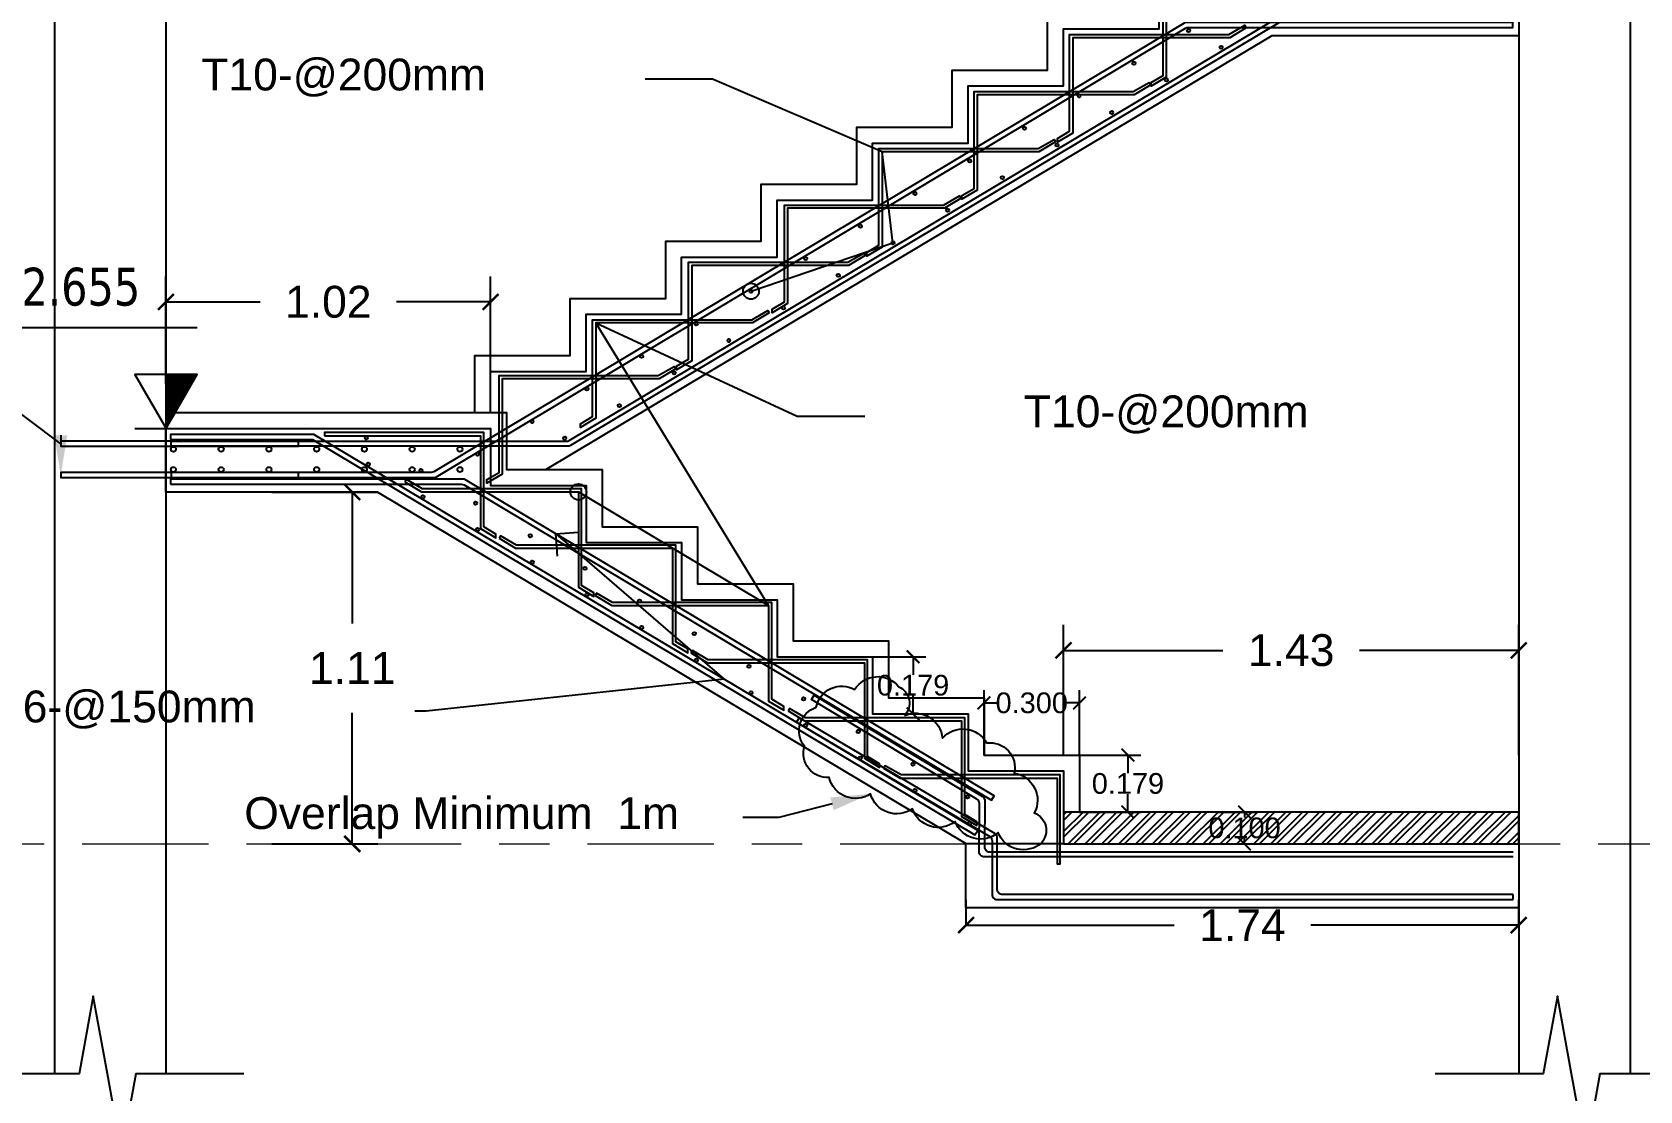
# Model space of a CAD drawing. Header units: millimetres. Extents: x 1997 to 2098, y 1351 to 1367.
# Drawn here: x 2055.12 to 2063.78, y 1354.02 to 1359.72 of the extents above; entities that cross this region are included whole.
import ezdxf
from ezdxf import colors
from ezdxf.entities.mleader import LeaderData, LeaderLine
from ezdxf.enums import TextEntityAlignment as Align
from ezdxf.math import Vec2, Vec3

# ---------------------------------------------------------------- set-up
doc = ezdxf.new("R2010")
doc.units = ezdxf.units.MM
doc.linetypes.add('Centre', pattern=[0.03175, 0.00635, -0.004763, 0.015875, -0.004763])
doc.layers.get('Defpoints').update_dxf_attribs({"lineweight": 5})
doc.layers.add('A-FLOR-LEVL', color=150, linetype='Continuous', lineweight=9)
for name, color, linetype in [('CDEC-DIM-SCALE', 7, 'Continuous'), ('CDEC-SYMBOL', 8, 'Continuous'), ('CDEC-TEXT-25-SCALE', 154, 'Continuous')]:
    doc.layers.add(name, color=color, linetype=linetype)
doc.styles.add('CDEC-22-100', font='verdana.ttf', dxfattribs={"width": 0.8, "height": 0.22})
doc.styles.get("Standard").update_dxf_attribs({"font": 'arial.ttf'})
doc.dimstyles.get("Standard").update_dxf_attribs({"dimtxt": 0.18, "dimasz": 0.18, "dimexe": 0.18, "dimexo": 0.0625, "dimgap": 0.09, "dimtad": 0, "dimtih": 1, "dimtoh": 1, "dimdec": 4, "dimzin": 0, "dimdsep": 46, "dimtxsty": 'Standard', "dimcen": 0.09, "dimadec": 0, "dimazin": 0, "dimtfac": 1, "dimtdec": 4, "dimtofl": 0, "dimtmove": 0, "dimatfit": 3, "dimfxl": 1, "dimtolj": 1, "dimtzin": 0, "dimarcsym": 0})
pattern_1 = [(0, (0, 0), (0, 6.985), [5.08, -1.905]), (90, (0, 0), (-6.985, 4e-16), [5.08, -1.905])]
pattern_2 = [(0, (-2057.8195, -1356.6106), (0, 6.985), [5.08, -1.905]), (90, (-2057.8195, -1356.6106), (-6.985, 4e-16), [5.08, -1.905])]

# ---------------------------------------------------------------- blocks, each defined once
blk = doc.blocks.new('_ArchTick')
at = {"color": 0, "linetype": 'ByBlock', "const_width": 0.15}
blk.add_lwpolyline([(-0.5, -0.5), (0.5, 0.5)], dxfattribs=at)
blk = doc.blocks.new('*D62')
at = {"color": 0, "lineweight": -2, "transparency": 16777216}
for p, q in [((2060.6661, 1355.7141), (2060.8583, 1355.7141)), ((2060.8183, 1355.7141), (2060.8183, 1355.6576)), ((2060.8183, 1355.5348), (2060.8183, 1355.5912)), ((2060.6661, 1355.5348), (2060.8583, 1355.5348))]:
    blk.add_line(p, q, dxfattribs=at)
at = {"layer": 'Defpoints', "color": 0, "transparency": 16777216}
for p in [(2060.6661, 1355.7141), (2060.6661, 1355.5348), (2060.8183, 1355.5348)]:
    blk.add_point(p, dxfattribs=at)
at = {"color": 0, "lineweight": -2, "transparency": 16777216, "xscale": 0.04, "yscale": 0.04, "zscale": 0.04}
for p, rotation in [((2060.8183, 1355.7141), 90), ((2060.8183, 1355.5348), 270)]:
    blk.add_blockref('_ArchTick', p, dxfattribs=dict(at, rotation=rotation))
at = {"color": 0, "transparency": 16777216, "insert": (2060.8183, 1355.6244), "char_height": 0.065, "attachment_point": 5}
blk.add_mtext('\\A1;0.179', dxfattribs=at)
blk = doc.blocks.new('*D63')
at = {"color": 0, "lineweight": -2, "transparency": 16777216}
for p, q in [((2060.3661, 1355.7141), (2060.3661, 1355.9176)), ((2060.3661, 1355.8776), (2060.4066, 1355.8776)), ((2060.6661, 1355.8776), (2060.6257, 1355.8776)), ((2060.6661, 1355.7141), (2060.6661, 1355.9176))]:
    blk.add_line(p, q, dxfattribs=at)
at = {"layer": 'Defpoints', "color": 0, "transparency": 16777216}
for p in [(2060.6661, 1355.8776), (2060.3661, 1355.7141), (2060.6661, 1355.7141)]:
    blk.add_point(p, dxfattribs=at)
at = {"color": 0, "lineweight": -2, "transparency": 16777216, "xscale": 0.04, "yscale": 0.04, "zscale": 0.04, "rotation": 180}
blk.add_blockref('_ArchTick', (2060.3661, 1355.8776), dxfattribs=at)
at = {"color": 0, "lineweight": -2, "transparency": 16777216, "xscale": 0.04, "yscale": 0.04, "zscale": 0.04}
blk.add_blockref('_ArchTick', (2060.6661, 1355.8776), dxfattribs=at)
at = {"color": 0, "transparency": 16777216, "insert": (2060.5161, 1355.8776), "char_height": 0.065, "attachment_point": 5}
blk.add_mtext('\\A1;0.300', dxfattribs=at)
blk = doc.blocks.new('*D64')
at = {"color": 0, "lineweight": -2, "transparency": 16777216}
for p, q in [((2060.0161, 1356.0227), (2060.1833, 1356.0227)), ((2060.1433, 1356.0227), (2060.1433, 1355.9662)), ((2060.1433, 1355.8434), (2060.1433, 1355.8998)), ((2060.0161, 1355.8434), (2060.1833, 1355.8434))]:
    blk.add_line(p, q, dxfattribs=at)
at = {"layer": 'Defpoints', "color": 0, "transparency": 16777216}
for p in [(2060.0161, 1356.0227), (2060.0161, 1355.8434), (2060.1433, 1355.8434)]:
    blk.add_point(p, dxfattribs=at)
at = {"color": 0, "lineweight": -2, "transparency": 16777216, "xscale": 0.04, "yscale": 0.04, "zscale": 0.04}
for p, rotation in [((2060.1433, 1356.0227), 90), ((2060.1433, 1355.8434), 270)]:
    blk.add_blockref('_ArchTick', p, dxfattribs=dict(at, rotation=rotation))
at = {"color": 0, "transparency": 16777216, "insert": (2060.1433, 1355.933), "char_height": 0.065, "attachment_point": 5}
blk.add_mtext('\\A1;0.179', dxfattribs=at)
blk = doc.blocks.new('*D65')
at = {"color": 0, "lineweight": -2, "transparency": 16777216}
for p, q in [((2058.1285, 1356.5399), (2058.4613, 1356.5399)), ((2058.3813, 1356.5399), (2058.3813, 1356.1275)), ((2058.3813, 1355.4348), (2058.3813, 1355.8471)), ((2058.1285, 1355.4348), (2058.4613, 1355.4348))]:
    blk.add_line(p, q, dxfattribs=at)
at = {"layer": 'Defpoints', "color": 0, "transparency": 16777216}
for p in [(2058.1285, 1356.5399), (2058.1285, 1355.4348), (2058.3813, 1355.4348)]:
    blk.add_point(p, dxfattribs=at)
at = {"color": 0, "lineweight": -2, "transparency": 16777216, "xscale": 0.05, "yscale": 0.05, "zscale": 0.05}
for p, rotation in [((2058.3813, 1356.5399), 90), ((2058.3813, 1355.4348), 270)]:
    blk.add_blockref('_ArchTick', p, dxfattribs=dict(at, rotation=rotation))
at = {"color": 0, "transparency": 16777216, "insert": (2058.3813, 1355.9873), "char_height": 0.1, "attachment_point": 5}
blk.add_mtext('\\A1;1.11', dxfattribs=at)
blk = doc.blocks.new('*D66')
at = {"color": 0, "lineweight": -2, "transparency": 16777216}
for p, q in [((2057.7961, 1356.8795), (2057.7961, 1357.2172)), ((2058.8161, 1356.8795), (2058.8161, 1357.2172)), ((2057.7961, 1357.1372), (2058.0915, 1357.1372)), ((2058.8161, 1357.1372), (2058.5208, 1357.1372))]:
    blk.add_line(p, q, dxfattribs=at)
at = {"layer": 'Defpoints', "color": 0, "transparency": 16777216}
for p in [(2057.7961, 1357.1372), (2057.7961, 1356.8795), (2058.8161, 1356.8795)]:
    blk.add_point(p, dxfattribs=at)
at = {"color": 0, "lineweight": -2, "transparency": 16777216, "xscale": 0.05, "yscale": 0.05, "zscale": 0.05, "rotation": 180}
blk.add_blockref('_ArchTick', (2057.7961, 1357.1372), dxfattribs=at)
at = {"color": 0, "lineweight": -2, "transparency": 16777216, "xscale": 0.05, "yscale": 0.05, "zscale": 0.05}
blk.add_blockref('_ArchTick', (2058.8161, 1357.1372), dxfattribs=at)
at = {"color": 0, "transparency": 16777216, "insert": (2058.3061, 1357.1372), "char_height": 0.1, "attachment_point": 5}
blk.add_mtext('\\A1;1.02', dxfattribs=at)
blk = doc.blocks.new('*D569')
at = {"color": 0, "lineweight": -2, "transparency": 16777216}
for p, q in [((2060.6161, 1355.7141), (2060.6161, 1356.1229)), ((2062.0461, 1355.7141), (2062.0461, 1356.1229)), ((2060.6161, 1356.0429), (2061.116, 1356.0429)), ((2062.0461, 1356.0429), (2061.5463, 1356.0429))]:
    blk.add_line(p, q, dxfattribs=at)
at = {"layer": 'Defpoints', "color": 0, "transparency": 16777216}
for p in [(2062.0461, 1356.0429), (2060.6161, 1355.7141), (2062.0461, 1355.7141)]:
    blk.add_point(p, dxfattribs=at)
at = {"color": 0, "lineweight": -2, "transparency": 16777216, "xscale": 0.05, "yscale": 0.05, "zscale": 0.05, "rotation": 180}
blk.add_blockref('_ArchTick', (2060.6161, 1356.0429), dxfattribs=at)
at = {"color": 0, "lineweight": -2, "transparency": 16777216, "xscale": 0.05, "yscale": 0.05, "zscale": 0.05}
blk.add_blockref('_ArchTick', (2062.0461, 1356.0429), dxfattribs=at)
at = {"color": 0, "transparency": 16777216, "insert": (2061.3311, 1356.0429), "char_height": 0.1, "attachment_point": 5}
blk.add_mtext('\\A1;1.43', dxfattribs=at)
blk = doc.blocks.new('LEVEL-SEC')
at = {"layer": 'CDEC-SYMBOL'}
h = blk.add_hatch(dxfattribs=at)
h.set_pattern_fill('ANSI31', color=256, style=0)
h.set_pattern_definition([(45, (57239.64801, 18052.07835), (-0.088388348, 0.088388348), [])])
h.paths.add_polyline_path([(55981.3, 19410.3), (55981.3, 19488.8), (55935.9, 19488.8)])
for p, q in [((55981.3, 19410.3), (55981.3, 19594.1)), ((55935.9, 19556.8), (56284.3, 19556.8)), ((56026.7, 19410.3), (55935.9, 19410.3))]:
    blk.add_line(p, q, dxfattribs=at)
blk.add_lwpolyline([(55981.3, 19410.3), (55981.3, 19410.3), (55935.9, 19488.8), (56026.7, 19488.8)], close=True, dxfattribs=at)
at = {"layer": 'CDEC-TEXT-25-SCALE', "style": 'CDEC-22-100', "width": 0.8}
for p in [(56173.7, 19622.4), (56173.7, 19498.4)]:
    blk.add_attdef('LEVEL', text='', height=55, dxfattribs=at).set_placement(p, align=Align.MIDDLE_CENTER)
blk = doc.blocks.new('*D570')
at = {"color": 0, "lineweight": -2, "transparency": 16777216}
for p, q in [((2060.3099, 1355.1796), (2060.3099, 1355.2596)), ((2062.0461, 1355.1796), (2062.0461, 1355.2596)), ((2060.3099, 1355.1796), (2060.9631, 1355.1796)), ((2062.0461, 1355.1796), (2061.393, 1355.1796))]:
    blk.add_line(p, q, dxfattribs=at)
at = {"layer": 'Defpoints', "color": 0, "transparency": 16777216}
for p in [(2060.3099, 1355.1796), (2062.0461, 1355.1796), (2062.0461, 1355.1796)]:
    blk.add_point(p, dxfattribs=at)
at = {"color": 0, "lineweight": -2, "transparency": 16777216, "xscale": 0.05, "yscale": 0.05, "zscale": 0.05, "rotation": 180}
blk.add_blockref('_ArchTick', (2060.3099, 1355.1796), dxfattribs=at)
at = {"color": 0, "lineweight": -2, "transparency": 16777216, "xscale": 0.05, "yscale": 0.05, "zscale": 0.05}
blk.add_blockref('_ArchTick', (2062.0461, 1355.1796), dxfattribs=at)
at = {"color": 0, "transparency": 16777216, "insert": (2061.178, 1355.1796), "char_height": 0.1, "attachment_point": 5}
blk.add_mtext('\\A1;1.74', dxfattribs=at)
blk = doc.blocks.new('*D72')
at = {"color": 0, "lineweight": -2, "transparency": 16777216}
for p, q in [((2061.0959, 1355.5348), (2061.2246, 1355.5348)), ((2061.1846, 1355.5348), (2061.1846, 1355.5179)), ((2061.0959, 1355.4348), (2061.2246, 1355.4348)), ((2061.1846, 1355.4348), (2061.1846, 1355.4516))]:
    blk.add_line(p, q, dxfattribs=at)
at = {"layer": 'Defpoints', "color": 0, "transparency": 16777216}
for p in [(2061.0959, 1355.5348), (2061.0959, 1355.4348), (2061.1846, 1355.4348)]:
    blk.add_point(p, dxfattribs=at)
at = {"color": 0, "lineweight": -2, "transparency": 16777216, "xscale": 0.04, "yscale": 0.04, "zscale": 0.04}
for p, rotation in [((2061.1846, 1355.5348), 90), ((2061.1846, 1355.4348), 270)]:
    blk.add_blockref('_ArchTick', p, dxfattribs=dict(at, rotation=rotation))
at = {"color": 0, "transparency": 16777216, "insert": (2061.1846, 1355.4848), "char_height": 0.065, "attachment_point": 5}
blk.add_mtext('\\A1;0.100', dxfattribs=at)
blk = doc.blocks.new('*U564')
at = {"color": 18, "true_color": 0x000000}
blk.add_circle((0, 0), 0.005, dxfattribs=at)
blk = doc.blocks.new('*U548')
at = {"color": 0, "linetype": 'ByBlock', "lineweight": -2, "transparency": 16777216}
for p in [(0, 0), (0.2, 0), (0.4, 0), (0.6, 0), (0.8, 0), (1, 0), (1.2, 0), (1.4, 0), (1.6, 0), (1.8, 0), (2, 0), (2.2, 0)]:
    blk.add_blockref('*U564', p, dxfattribs=at)
blk = doc.blocks.new('*U549')
at = {"color": 18, "true_color": 0x000000}
blk.add_circle((0, 0), 0.005, dxfattribs=at)
blk = doc.blocks.new('*U550')
at = {"color": 0, "linetype": 'ByBlock', "lineweight": -2, "transparency": 16777216}
for p in [(0, 0), (0.2, 0), (0.4, 0), (0.6, 0), (0.8, 0), (1, 0), (1.2, 0), (1.4, 0), (1.6, 0), (1.8, 0), (2, 0), (2.2, 0)]:
    blk.add_blockref('*U549', p, dxfattribs=at)
blk = doc.blocks.new('*U539')
at = {"color": 18, "true_color": 0x000000}
blk.add_circle((0, 0), 0.005, dxfattribs=at)
blk = doc.blocks.new('*U540')
at = {"color": 0, "linetype": 'ByBlock', "lineweight": -2, "transparency": 16777216}
for p in [(0, 0), (0.2, 0), (0.4, 0), (0.6, 0), (0.8, 0), (1, 0), (1.2, 0), (1.4, 0), (1.6, 0), (1.8, 0), (2, 0), (2.2, 0), (2.4, 0), (2.6, 0), (2.8, 0)]:
    blk.add_blockref('*U539', p, dxfattribs=at)
blk = doc.blocks.new('*U543')
at = {"color": 18, "true_color": 0x000000}
blk.add_circle((0, 0), 0.005, dxfattribs=at)
blk = doc.blocks.new('*U544')
at = {"color": 0, "linetype": 'ByBlock', "lineweight": -2, "transparency": 16777216}
for p in [(0, 0), (0.2, 0), (0.4, 0), (0.6, 0), (0.8, 0), (1, 0), (1.2, 0), (1.4, 0), (1.6, 0), (1.8, 0), (2, 0), (2.2, 0), (2.4, 0), (2.6, 0), (2.8, 0)]:
    blk.add_blockref('*U543', p, dxfattribs=at)
blk = doc.blocks.new('*U537')
at = {"transparency": 33554687}
h = blk.add_hatch(dxfattribs=at)
h.set_pattern_fill('ANGLE', color=5)
h.set_pattern_definition(pattern_2)
edge = h.paths.add_edge_path()
edge.add_arc((0, 0), 0.008, 0, 360)
at = {"color": 5}
blk.add_circle((0, 0), 0.008, dxfattribs=at)
blk = doc.blocks.new('*U538')
at = {"color": 0, "linetype": 'ByBlock', "lineweight": -2, "transparency": 16777216}
for p in [(0, 0), (0.15, 0), (0.3, 0), (0.45, 0), (0.6, 0), (0.75, 0), (0.9, 0)]:
    blk.add_blockref('*U537', p, dxfattribs=at)
blk = doc.blocks.new('*U562')
at = {"transparency": 33554687}
h = blk.add_hatch(dxfattribs=at)
h.set_pattern_fill('ANGLE', color=5)
h.set_pattern_definition(pattern_2)
edge = h.paths.add_edge_path()
edge.add_arc((0, 0), 0.008, 0, 360)
at = {"color": 5}
blk.add_circle((0, 0), 0.008, dxfattribs=at)
blk = doc.blocks.new('*U563')
at = {"color": 0, "linetype": 'ByBlock', "lineweight": -2, "transparency": 16777216}
for p in [(0, 0), (0.15, 0), (0.3, 0), (0.45, 0), (0.6, 0), (0.75, 0), (0.9, 0)]:
    blk.add_blockref('*U562', p, dxfattribs=at)
blk = doc.blocks.new('_Open90')
at = {"color": 0, "linetype": 'ByBlock', "lineweight": -2}
for p, q in [((0, 0), (-1, 0)), ((-0.5, 0.5), (0, 0)), ((0, 0), (-0.5, -0.5))]:
    blk.add_line(p, q, dxfattribs=at)
blk = doc.blocks.new('_Small')
at = {"color": 0, "linetype": 'ByBlock', "lineweight": -2}
blk.add_circle((0, 0), 0.25, dxfattribs=at)
blk = doc.blocks.new('949779')
at = {"transparency": 33554687}
h = blk.add_hatch(dxfattribs=at)
h.set_pattern_fill('ANGLE', color=5)
h.set_pattern_definition(pattern_1)
edge = h.paths.add_edge_path()
edge.add_arc((2057.8195, 1356.6746), 0.008, 0, 360)
edge = h.paths.add_edge_path()
edge.add_arc((2057.9695, 1356.6746), 0.008, 0, 360)
edge = h.paths.add_edge_path()
edge.add_arc((2058.1195, 1356.6746), 0.008, 0, 360)
edge = h.paths.add_edge_path()
edge.add_arc((2058.2695, 1356.6746), 0.008, 0, 360)
edge = h.paths.add_edge_path()
edge.add_arc((2058.4195, 1356.6746), 0.008, 0, 360)
edge = h.paths.add_edge_path()
edge.add_arc((2058.5695, 1356.6746), 0.008, 0, 360)
edge = h.paths.add_edge_path()
edge.add_arc((2058.7195, 1356.6746), 0.008, 0, 360)
edge = h.paths.add_edge_path()
edge.add_arc((2057.8195, 1356.6106), 0.008, 0, 360)
edge = h.paths.add_edge_path()
edge.add_arc((2057.9695, 1356.6106), 0.008, 0, 360)
edge = h.paths.add_edge_path()
edge.add_arc((2058.1195, 1356.6106), 0.008, 0, 360)
edge = h.paths.add_edge_path()
edge.add_arc((2058.2695, 1356.6106), 0.008, 0, 360)
edge = h.paths.add_edge_path()
edge.add_arc((2058.4195, 1356.6106), 0.008, 0, 360)
edge = h.paths.add_edge_path()
edge.add_arc((2058.5695, 1356.6106), 0.008, 0, 360)
edge = h.paths.add_edge_path()
edge.add_arc((2058.7195, 1356.6106), 0.008, 0, 360)
edge = h.paths.add_edge_path()
edge.add_arc((2060.9791, 1358.0469), 0.008, 0, 360)
edge = h.paths.add_edge_path()
edge.add_arc((2061.1291, 1358.0469), 0.008, 0, 360)
edge = h.paths.add_edge_path()
edge.add_arc((2061.2791, 1358.0469), 0.008, 0, 360)
edge = h.paths.add_edge_path()
edge.add_arc((2061.4291, 1358.0469), 0.008, 0, 360)
edge = h.paths.add_edge_path()
edge.add_arc((2061.5791, 1358.0469), 0.008, 0, 360)
edge = h.paths.add_edge_path()
edge.add_arc((2061.7291, 1358.0469), 0.008, 0, 360)
edge = h.paths.add_edge_path()
edge.add_arc((2061.8791, 1358.0469), 0.008, 0, 360)
edge = h.paths.add_edge_path()
edge.add_arc((2062.0291, 1358.0469), 0.008, 0, 360)
edge = h.paths.add_edge_path()
edge.add_arc((2060.9791, 1358.1108), 0.008, 0, 360)
edge = h.paths.add_edge_path()
edge.add_arc((2061.1291, 1358.1108), 0.008, 0, 360)
edge = h.paths.add_edge_path()
edge.add_arc((2061.2791, 1358.1108), 0.008, 0, 360)
edge = h.paths.add_edge_path()
edge.add_arc((2061.4291, 1358.1108), 0.008, 0, 360)
edge = h.paths.add_edge_path()
edge.add_arc((2061.5791, 1358.1108), 0.008, 0, 360)
edge = h.paths.add_edge_path()
edge.add_arc((2061.7291, 1358.1108), 0.008, 0, 360)
edge = h.paths.add_edge_path()
edge.add_arc((2061.8791, 1358.1108), 0.008, 0, 360)
edge = h.paths.add_edge_path()
edge.add_arc((2062.0291, 1358.1108), 0.008, 0, 360)
edge = h.paths.add_edge_path()
edge.add_arc((2057.8278, 1359.4772), 0.008, 0, 360)
edge = h.paths.add_edge_path()
edge.add_arc((2057.9778, 1359.4772), 0.008, 0, 360)
edge = h.paths.add_edge_path()
edge.add_arc((2058.1278, 1359.4772), 0.008, 0, 360)
edge = h.paths.add_edge_path()
edge.add_arc((2058.2778, 1359.4772), 0.008, 0, 360)
edge = h.paths.add_edge_path()
edge.add_arc((2058.4278, 1359.4772), 0.008, 0, 360)
edge = h.paths.add_edge_path()
edge.add_arc((2058.5778, 1359.4772), 0.008, 0, 360)
edge = h.paths.add_edge_path()
edge.add_arc((2058.7278, 1359.4772), 0.008, 0, 360)
edge = h.paths.add_edge_path()
edge.add_arc((2057.8278, 1359.5411), 0.008, 0, 360)
edge = h.paths.add_edge_path()
edge.add_arc((2057.9778, 1359.5411), 0.008, 0, 360)
edge = h.paths.add_edge_path()
edge.add_arc((2058.1278, 1359.5411), 0.008, 0, 360)
edge = h.paths.add_edge_path()
edge.add_arc((2058.2778, 1359.5411), 0.008, 0, 360)
edge = h.paths.add_edge_path()
edge.add_arc((2058.4278, 1359.5411), 0.008, 0, 360)
edge = h.paths.add_edge_path()
edge.add_arc((2058.5778, 1359.5411), 0.008, 0, 360)
edge = h.paths.add_edge_path()
edge.add_arc((2058.7278, 1359.5411), 0.008, 0, 360)
edge = h.paths.add_edge_path()
edge.add_arc((2060.4731, 1360.4159), 0.008, 0, 360)
edge = h.paths.add_edge_path()
edge.add_arc((2060.6231, 1360.4159), 0.008, 0, 360)
edge = h.paths.add_edge_path()
edge.add_arc((2060.7731, 1360.4159), 0.008, 0, 360)
edge = h.paths.add_edge_path()
edge.add_arc((2060.9231, 1360.4159), 0.008, 0, 360)
edge = h.paths.add_edge_path()
edge.add_arc((2061.0731, 1360.4159), 0.008, 0, 360)
edge = h.paths.add_edge_path()
edge.add_arc((2061.2231, 1360.4159), 0.008, 0, 360)
edge = h.paths.add_edge_path()
edge.add_arc((2061.3731, 1360.4159), 0.008, 0, 360)
edge = h.paths.add_edge_path()
edge.add_arc((2061.5231, 1360.4159), 0.008, 0, 360)
edge = h.paths.add_edge_path()
edge.add_arc((2061.6731, 1360.4159), 0.008, 0, 360)
edge = h.paths.add_edge_path()
edge.add_arc((2061.8231, 1360.4159), 0.008, 0, 360)
edge = h.paths.add_edge_path()
edge.add_arc((2061.9731, 1360.4159), 0.008, 0, 360)
edge = h.paths.add_edge_path()
edge.add_arc((2060.8226, 1360.581), 0.008, 0, 360)
edge = h.paths.add_edge_path()
edge.add_arc((2060.9726, 1360.581), 0.008, 0, 360)
edge = h.paths.add_edge_path()
edge.add_arc((2061.1226, 1360.581), 0.008, 0, 360)
edge = h.paths.add_edge_path()
edge.add_arc((2061.2726, 1360.581), 0.008, 0, 360)
edge = h.paths.add_edge_path()
edge.add_arc((2061.4226, 1360.581), 0.008, 0, 360)
edge = h.paths.add_edge_path()
edge.add_arc((2061.5726, 1360.581), 0.008, 0, 360)
edge = h.paths.add_edge_path()
edge.add_arc((2061.7226, 1360.581), 0.008, 0, 360)
edge = h.paths.add_edge_path()
edge.add_arc((2061.8726, 1360.581), 0.008, 0, 360)
edge = h.paths.add_edge_path()
edge.add_arc((2062.0226, 1360.581), 0.008, 0, 360)
at = {"true_color": 0xed1f24, "transparency": 33554687}
h = blk.add_hatch(color=240, dxfattribs=at)
h.dxf.hatch_style = 1
edge = h.paths.add_edge_path()
edge.add_arc((2061.4548, 1358.1415), 0.005, 0, 360)
edge = h.paths.add_edge_path()
edge.add_arc((2061.2829, 1358.0392), 0.005, 0, 360)
edge = h.paths.add_edge_path()
edge.add_arc((2061.1111, 1357.9369), 0.005, 0, 360)
edge = h.paths.add_edge_path()
edge.add_arc((2060.9392, 1357.8346), 0.005, 0, 360)
edge = h.paths.add_edge_path()
edge.add_arc((2060.7674, 1357.7322), 0.005, 0, 360)
edge = h.paths.add_edge_path()
edge.add_arc((2060.5955, 1357.6299), 0.005, 0, 360)
edge = h.paths.add_edge_path()
edge.add_arc((2060.4237, 1357.5276), 0.005, 0, 360)
edge = h.paths.add_edge_path()
edge.add_arc((2060.2518, 1357.4253), 0.005, 0, 360)
edge = h.paths.add_edge_path()
edge.add_arc((2060.08, 1357.323), 0.005, 0, 360)
edge = h.paths.add_edge_path()
edge.add_arc((2059.9081, 1357.2207), 0.005, 0, 360)
edge = h.paths.add_edge_path()
edge.add_arc((2059.7363, 1357.1184), 0.005, 0, 360)
edge = h.paths.add_edge_path()
edge.add_arc((2059.5644, 1357.0161), 0.005, 0, 360)
edge = h.paths.add_edge_path()
edge.add_arc((2059.3925, 1356.9138), 0.005, 0, 360)
edge = h.paths.add_edge_path()
edge.add_arc((2059.2207, 1356.8115), 0.005, 0, 360)
edge = h.paths.add_edge_path()
edge.add_arc((2059.0488, 1356.7092), 0.005, 0, 360)
h = blk.add_hatch(color=240, dxfattribs=at)
h.dxf.hatch_style = 1
edge = h.paths.add_edge_path()
edge.add_arc((2061.1807, 1358.0916), 0.005, 0, 360)
edge = h.paths.add_edge_path()
edge.add_arc((2061.0089, 1357.9893), 0.005, 0, 360)
edge = h.paths.add_edge_path()
edge.add_arc((2060.837, 1357.887), 0.005, 0, 360)
edge = h.paths.add_edge_path()
edge.add_arc((2060.6652, 1357.7847), 0.005, 0, 360)
edge = h.paths.add_edge_path()
edge.add_arc((2060.4933, 1357.6824), 0.005, 0, 360)
edge = h.paths.add_edge_path()
edge.add_arc((2060.3215, 1357.5801), 0.005, 0, 360)
edge = h.paths.add_edge_path()
edge.add_arc((2060.1496, 1357.4778), 0.005, 0, 360)
edge = h.paths.add_edge_path()
edge.add_arc((2059.9778, 1357.3754), 0.005, 0, 360)
edge = h.paths.add_edge_path()
edge.add_arc((2059.8059, 1357.2731), 0.005, 0, 360)
edge = h.paths.add_edge_path()
edge.add_arc((2059.6341, 1357.1708), 0.005, 0, 360)
edge = h.paths.add_edge_path()
edge.add_arc((2059.4622, 1357.0685), 0.005, 0, 360)
edge = h.paths.add_edge_path()
edge.add_arc((2059.2904, 1356.9662), 0.005, 0, 360)
edge = h.paths.add_edge_path()
edge.add_arc((2059.1185, 1356.8639), 0.005, 0, 360)
edge = h.paths.add_edge_path()
edge.add_arc((2058.9467, 1356.7616), 0.005, 0, 360)
edge = h.paths.add_edge_path()
edge.add_arc((2058.7748, 1356.6593), 0.005, 0, 360)
at = {"transparency": 33554687}
h = blk.add_hatch(dxfattribs=at)
h.set_pattern_fill('ANGLE', color=5)
h.set_pattern_definition([(0, (0, 0.064), (0, 6.985), [5.08, -1.905]), (90, (0, 0.064), (-6.985, 4e-16), [5.08, -1.905])])
edge = h.paths.add_edge_path()
edge.add_arc((2057.8195, 1356.6746), 0.008, 0, 360)
edge = h.paths.add_edge_path()
edge.add_arc((2057.9695, 1356.6746), 0.008, 0, 360)
edge = h.paths.add_edge_path()
edge.add_arc((2058.1195, 1356.6746), 0.008, 0, 360)
edge = h.paths.add_edge_path()
edge.add_arc((2058.2695, 1356.6746), 0.008, 0, 360)
edge = h.paths.add_edge_path()
edge.add_arc((2058.4195, 1356.6746), 0.008, 0, 360)
edge = h.paths.add_edge_path()
edge.add_arc((2058.5695, 1356.6746), 0.008, 0, 360)
edge = h.paths.add_edge_path()
edge.add_arc((2058.7195, 1356.6746), 0.008, 0, 360)
h = blk.add_hatch(dxfattribs=at)
h.set_pattern_fill('ANGLE', color=5)
h.set_pattern_definition(pattern_1)
edge = h.paths.add_edge_path()
edge.add_arc((2057.8195, 1356.6746), 0.008, 0, 360)
edge = h.paths.add_edge_path()
edge.add_arc((2057.9695, 1356.6746), 0.008, 0, 360)
edge = h.paths.add_edge_path()
edge.add_arc((2058.1195, 1356.6746), 0.008, 0, 360)
edge = h.paths.add_edge_path()
edge.add_arc((2058.2695, 1356.6746), 0.008, 0, 360)
edge = h.paths.add_edge_path()
edge.add_arc((2058.4195, 1356.6746), 0.008, 0, 360)
edge = h.paths.add_edge_path()
edge.add_arc((2058.5695, 1356.6746), 0.008, 0, 360)
edge = h.paths.add_edge_path()
edge.add_arc((2058.7195, 1356.6746), 0.008, 0, 360)
at = {"true_color": 0xed1f24, "transparency": 33554687}
h = blk.add_hatch(color=240, dxfattribs=at)
h.dxf.hatch_style = 1
edge = h.paths.add_edge_path()
edge.add_arc((2060.3144, 1355.5828), 0.005, 0, 360)
edge = h.paths.add_edge_path()
edge.add_arc((2060.1427, 1355.6853), 0.005, 0, 360)
edge = h.paths.add_edge_path()
edge.add_arc((2059.9709, 1355.7878), 0.005, 0, 360)
edge = h.paths.add_edge_path()
edge.add_arc((2059.7992, 1355.8903), 0.005, 0, 360)
edge = h.paths.add_edge_path()
edge.add_arc((2059.6274, 1355.9928), 0.005, 0, 360)
edge = h.paths.add_edge_path()
edge.add_arc((2059.4557, 1356.0952), 0.005, 0, 360)
edge = h.paths.add_edge_path()
edge.add_arc((2059.284, 1356.1977), 0.005, 0, 360)
edge = h.paths.add_edge_path()
edge.add_arc((2059.1122, 1356.3002), 0.005, 0, 360)
edge = h.paths.add_edge_path()
edge.add_arc((2058.9405, 1356.4027), 0.005, 0, 360)
edge = h.paths.add_edge_path()
edge.add_arc((2058.7687, 1356.5052), 0.005, 0, 360)
edge = h.paths.add_edge_path()
edge.add_arc((2058.597, 1356.6077), 0.005, 0, 360)
edge = h.paths.add_edge_path()
edge.add_arc((2058.4253, 1356.7102), 0.005, 0, 360)
h = blk.add_hatch(color=240, dxfattribs=at)
h.dxf.hatch_style = 1
edge = h.paths.add_edge_path()
edge.add_arc((2060.3208, 1355.4999), 0.005, 0, 360)
edge = h.paths.add_edge_path()
edge.add_arc((2060.149, 1355.6024), 0.005, 0, 360)
edge = h.paths.add_edge_path()
edge.add_arc((2059.9773, 1355.7049), 0.005, 0, 360)
edge = h.paths.add_edge_path()
edge.add_arc((2059.8055, 1355.8074), 0.005, 0, 360)
edge = h.paths.add_edge_path()
edge.add_arc((2059.6338, 1355.9099), 0.005, 0, 360)
edge = h.paths.add_edge_path()
edge.add_arc((2059.4621, 1356.0124), 0.005, 0, 360)
edge = h.paths.add_edge_path()
edge.add_arc((2059.2903, 1356.1149), 0.005, 0, 360)
edge = h.paths.add_edge_path()
edge.add_arc((2059.1186, 1356.2174), 0.005, 0, 360)
edge = h.paths.add_edge_path()
edge.add_arc((2058.9469, 1356.3199), 0.005, 0, 360)
edge = h.paths.add_edge_path()
edge.add_arc((2058.7751, 1356.4223), 0.005, 0, 360)
edge = h.paths.add_edge_path()
edge.add_arc((2058.6034, 1356.5248), 0.005, 0, 360)
edge = h.paths.add_edge_path()
edge.add_arc((2058.4316, 1356.6273), 0.005, 0, 360)
at = {"transparency": 33554687}
h = blk.add_hatch(dxfattribs=at)
h.set_pattern_fill('ANGLE', color=5)
h.set_pattern_definition(pattern_1)
edge = h.paths.add_edge_path()
edge.add_arc((2057.8195, 1356.6106), 0.008, 0, 360)
edge = h.paths.add_edge_path()
edge.add_arc((2057.9695, 1356.6106), 0.008, 0, 360)
edge = h.paths.add_edge_path()
edge.add_arc((2058.1195, 1356.6106), 0.008, 0, 360)
edge = h.paths.add_edge_path()
edge.add_arc((2058.2695, 1356.6106), 0.008, 0, 360)
edge = h.paths.add_edge_path()
edge.add_arc((2058.4195, 1356.6106), 0.008, 0, 360)
edge = h.paths.add_edge_path()
edge.add_arc((2058.5695, 1356.6106), 0.008, 0, 360)
edge = h.paths.add_edge_path()
edge.add_arc((2058.7195, 1356.6106), 0.008, 0, 360)
at = {"true_color": 0xc7c8ca}
h = blk.add_hatch(dxfattribs=at)
h.set_pattern_fill('ANSI32', color=9, scale=0.1)
h.set_pattern_definition([(45, (1399.99692, 1122.13567), (-0.0265165043, 0.0265165043), []), (45, (1400.014597, 1122.13567), (-0.0265165043, 0.0265165043), [])])
h.paths.add_polyline_path([(2062.0461, 1355.5348), (2060.6161, 1355.5348), (2060.6161, 1355.4348), (2062.0461, 1355.4348)])
at = {"color": 18, "true_color": 0x000000}
for p, q in [((2057.4461, 1361.8099), (2057.4461, 1354.7124)), ((2057.7961, 1361.8099), (2057.7961, 1354.7124)), ((2062.0461, 1361.8099), (2062.0461, 1354.7124)), ((2062.3961, 1361.8099), (2062.3961, 1354.7124)), ((2062.0285, 1355.2598), (2062.0285, 1355.2758))]:
    blk.add_line(p, q, dxfattribs=at)
at = {"color": 240, "true_color": 0xed1f24}
blk.add_line((2061.2019, 1357.9606), (2061.2016, 1357.9609), dxfattribs=at)
for p, q in [((2060.3079, 1355.4348), (2060.3079, 1355.2348)), ((2060.3079, 1355.2348), (2062.0461, 1355.2348))]:
    blk.add_line(p, q)
at = {"color": 18, "true_color": 0x000000}
for points in [[(2058.7661, 1356.7899), (2058.7661, 1356.9692), (2059.0661, 1356.9692), (2059.0661, 1357.1485), (2059.3661, 1357.1485), (2059.3661, 1357.3278), (2059.6661, 1357.3278), (2059.6661, 1357.5071), (2059.9661, 1357.5071), (2059.9661, 1357.6864), (2060.2661, 1357.6864), (2060.2661, 1357.8657), (2060.5661, 1357.8657), (2060.5661, 1358.045), (2060.8661, 1358.045), (2060.8661, 1358.2243), (2062.0461, 1358.2243)], [(2058.8161, 1356.7899), (2058.8161, 1356.9192), (2059.1161, 1356.9192), (2059.1161, 1357.0985), (2059.4161, 1357.0985), (2059.4161, 1357.2778), (2059.7161, 1357.2778), (2059.7161, 1357.4571), (2060.0161, 1357.4571), (2060.0161, 1357.6364), (2060.3161, 1357.6364), (2060.3161, 1357.8157), (2060.6161, 1357.8157), (2060.6161, 1357.995), (2060.9161, 1357.995), (2060.9161, 1358.1743), (2062.0461, 1358.1743)], [(2061.4291, 1358.1428), (2060.9389, 1358.1428), (2060.9389, 1357.8628), (2060.9389, 1357.8432), (2060.8909, 1357.8146), (2060.8909, 1357.8262), (2060.9289, 1357.8489), (2060.9289, 1358.1528), (2061.4291, 1358.1528)], [(2061.1901, 1357.9986), (2061.138, 1357.9672), (2060.6452, 1357.9672), (2060.6452, 1357.6872), (2060.6452, 1357.6676), (2060.5971, 1357.639), (2060.5971, 1357.6506), (2060.6352, 1357.6733), (2060.6352, 1357.9772), (2061.1354, 1357.9772), (2061.1856, 1358.0061), (2061.1901, 1357.9986)], [(2058.9896, 1356.6106), (2061.2713, 1357.9743), (2062.0461, 1357.9743)], [(2060.8899, 1357.8192), (2060.8378, 1357.7878), (2060.345, 1357.7878), (2060.345, 1357.5078), (2060.345, 1357.4882), (2060.2969, 1357.4595), (2060.2969, 1357.4712), (2060.335, 1357.4939), (2060.335, 1357.7978), (2060.8352, 1357.7978), (2060.8854, 1357.8267), (2060.8899, 1357.8192)], [(2060.5907, 1357.6404), (2060.5386, 1357.609), (2060.0458, 1357.609), (2060.0458, 1357.329), (2060.0458, 1357.3094), (2059.9977, 1357.2807), (2059.9977, 1357.2924), (2060.0358, 1357.3151), (2060.0358, 1357.619), (2060.536, 1357.619), (2060.5862, 1357.6479), (2060.5907, 1357.6403)], [(2060.2939, 1357.4629), (2060.2418, 1357.4315), (2059.7489, 1357.4315), (2059.7489, 1357.1515), (2059.7489, 1357.132), (2059.7009, 1357.1033), (2059.7009, 1357.1149), (2059.7389, 1357.1377), (2059.7389, 1357.4415), (2060.2391, 1357.4415), (2060.2893, 1357.4704), (2060.2938, 1357.4629)], [(2059.9929, 1357.2831), (2059.9408, 1357.2517), (2059.448, 1357.2517), (2059.448, 1356.9717), (2059.448, 1356.9521), (2059.3999, 1356.9235), (2059.3999, 1356.9351), (2059.438, 1356.9578), (2059.438, 1357.2617), (2059.9382, 1357.2617), (2059.9884, 1357.2906), (2059.9929, 1357.2831)], [(2059.6911, 1357.1027), (2059.639, 1357.0713), (2059.1462, 1357.0713), (2059.1462, 1356.7913), (2059.1462, 1356.7717), (2059.0981, 1356.7431), (2059.0981, 1356.7547), (2059.1362, 1356.7774), (2059.1362, 1357.0813), (2059.6364, 1357.0813), (2059.6866, 1357.1102), (2059.6911, 1357.1027)], [(2059.3976, 1356.9273), (2059.3455, 1356.8959), (2058.8527, 1356.8959), (2058.8527, 1356.6159), (2058.8527, 1356.5963), (2058.8046, 1356.5676), (2058.8046, 1356.5793), (2058.8427, 1356.602), (2058.8427, 1356.9059), (2059.3428, 1356.9059), (2059.3931, 1356.9348), (2059.3976, 1356.9273)], [(2057.7961, 1356.7899), (2058.8661, 1356.7899), (2058.8661, 1356.6106), (2059.1661, 1356.6106), (2059.1661, 1356.4313), (2059.4661, 1356.4313), (2059.4661, 1356.252), (2059.7661, 1356.252), (2059.7661, 1356.0727), (2060.0661, 1356.0727), (2060.0661, 1355.8934), (2060.3661, 1355.8934), (2060.3661, 1355.7141), (2060.6661, 1355.7141), (2060.6661, 1355.5348)], [(2058.2339, 1356.7529), (2058.2339, 1356.7529)], [(2058.5469, 1356.5718), (2058.5989, 1356.5404), (2059.0918, 1356.5404), (2059.0918, 1356.2604), (2059.0918, 1356.2409), (2059.1399, 1356.2122), (2059.1399, 1356.2238), (2059.1018, 1356.2466), (2059.1018, 1356.5504), (2058.6016, 1356.5504), (2058.5514, 1356.5793), (2058.5469, 1356.5718)], [(2058.8426, 1356.395), (2058.8947, 1356.3637), (2059.3876, 1356.3637), (2059.3876, 1356.0836), (2059.3876, 1356.0641), (2059.4356, 1356.0354), (2059.4356, 1356.0471), (2059.3976, 1356.0698), (2059.3976, 1356.3737), (2058.8974, 1356.3737), (2058.8472, 1356.4026), (2058.8426, 1356.395)], [(2059.1444, 1356.2147), (2059.1965, 1356.1833), (2059.6894, 1356.1833), (2059.6894, 1355.9033), (2059.6894, 1355.8837), (2059.7374, 1355.8551), (2059.7374, 1355.8667), (2059.6994, 1355.8894), (2059.6994, 1356.1933), (2059.1992, 1356.1933), (2059.149, 1356.2222), (2059.1444, 1356.2147)], [(2059.4452, 1356.0349), (2059.4973, 1356.0035), (2059.9902, 1356.0035), (2059.9902, 1355.7235), (2059.9902, 1355.7039), (2060.0382, 1355.6753), (2060.0382, 1355.6869), (2060.0002, 1355.7096), (2060.0002, 1356.0135), (2059.5, 1356.0135), (2059.4498, 1356.0424), (2059.4453, 1356.0349)], [(2059.7505, 1355.8524), (2059.8026, 1355.821), (2060.2955, 1355.821), (2060.2955, 1355.541), (2060.2955, 1355.5215), (2060.3435, 1355.4928), (2060.3435, 1355.5045), (2060.3055, 1355.5272), (2060.3055, 1355.831), (2059.8053, 1355.831), (2059.7551, 1355.8599), (2059.7505, 1355.8524)], [(2060.0507, 1355.673), (2060.1028, 1355.6416), (2060.5957, 1355.6416), (2060.5957, 1355.3722), (2060.6057, 1355.3722), (2060.6057, 1355.6516), (2060.1055, 1355.6516), (2060.0553, 1355.6805), (2060.0507, 1355.673)], [(2058.0409, 1354.7124), (2057.7009, 1354.7124), (2057.6564, 1354.4679), (2057.612, 1354.7124), (2057.5675, 1354.957), (2057.5231, 1354.7124), (2057.1831, 1354.7124)], [(2062.6409, 1354.7124), (2062.3009, 1354.7124), (2062.2564, 1354.4679), (2062.212, 1354.7124), (2062.1675, 1354.957), (2062.1231, 1354.7124), (2061.7831, 1354.7124)]]:
    blk.add_lwpolyline(points, dxfattribs=at)
at = {"color": 240, "true_color": 0xed1f24}
for points in [[(2062.0286, 1358.1333), (2061.4954, 1358.1333, 0.135387), (2061.4872, 1358.131), (2059.0672, 1356.686, -0.135387), (2059.059, 1356.6838), (2057.8123, 1356.6838), (2057.8123, 1356.6998), (2059.0542, 1356.6998, 0.135368), (2059.0624, 1356.702), (2061.4828, 1358.147, -0.135368), (2061.491, 1358.1493), (2062.0286, 1358.1493)], [(2057.8123, 1356.5855), (2058.6374, 1356.5855, 0.135687), (2058.6456, 1356.5878), (2060.9994, 1357.997, -0.135687), (2061.0077, 1357.9993), (2062.0277, 1357.9993), (2062.0277, 1358.0153), (2061.0032, 1358.0153, 0.135496), (2060.995, 1358.013), (2058.6372, 1356.6038, -0.135496), (2058.629, 1356.6015), (2057.8123, 1356.6015)]]:
    blk.add_lwpolyline(points, format="xyb", close=True, dxfattribs=at)
at = {"color": 18, "true_color": 0x000000}
for points in [[(2060.3099, 1355.4348), (2058.4609, 1356.5399), (2057.7961, 1356.5399), (2057.7961, 1356.7399), (2058.8161, 1356.7399), (2058.8161, 1356.5606), (2059.1161, 1356.5606), (2059.1161, 1356.3813), (2059.4161, 1356.3813), (2059.4161, 1356.202), (2059.7161, 1356.202), (2059.7161, 1356.0227), (2060.0161, 1356.0227), (2060.0161, 1355.8434), (2060.3161, 1355.8434), (2060.3161, 1355.6641), (2060.6161, 1355.6641), (2060.6161, 1355.4348)], [(2058.2943, 1356.7171), (2058.7845, 1356.7171), (2058.7845, 1356.4371), (2058.7845, 1356.4253), (2058.8325, 1356.3966), (2058.8325, 1356.4078), (2058.7945, 1356.4305), (2058.7945, 1356.7271), (2058.2943, 1356.7271)], [(2062.0461, 1355.5348), (2060.6161, 1355.5348), (2060.6161, 1355.4348), (2062.0461, 1355.4348)]]:
    blk.add_lwpolyline(points, close=True, dxfattribs=at)
at = {"color": 30, "true_color": 0xf8991e}
for points in [[(2058.2121, 1356.6998), (2057.4655, 1356.6998), (2057.4655, 1356.6838), (2058.2121, 1356.6838)], [(2058.2121, 1356.6015), (2057.4655, 1356.6015), (2057.4655, 1356.5855), (2058.2121, 1356.5855)]]:
    blk.add_lwpolyline(points, close=True, dxfattribs=at)
at = {"color": 5}
blk.add_lwpolyline([(2057.8102, 1356.7052), (2058.2564, 1356.7052), (2060.3376, 1355.4632), (2060.3463, 1355.4766), (2058.2609, 1356.7212), (2057.8102, 1356.7212)], close=True, dxfattribs=at)
for points in [[(2057.8102, 1356.5649), (2058.7246, 1356.5649, -0.135496), (2058.7328, 1356.5626), (2060.3892, 1355.572), (2060.3984, 1355.5861), (2058.7372, 1356.5786, 0.135496), (2058.729, 1356.5809), (2057.8102, 1356.5809)], [(2060.116, 1355.8378, -0.520567), (2060.2354, 1355.7667, -0.520567), (2060.3744, 1355.7522, -0.520567), (2060.4612, 1355.6569, -0.520567), (2060.5241, 1355.5322, -0.520567), (2060.5464, 1355.4377, -0.520567), (2060.4106, 1355.4707, -0.520567), (2060.2751, 1355.5051, -0.520567), (2060.1414, 1355.5451, -0.520567), (2060.0097, 1355.5919, -0.520567), (2059.8798, 1355.643, -0.520567), (2059.8017, 1355.7423, -0.520567), (2059.8391, 1355.8639, -0.520567), (2059.9597, 1355.9194, -0.520567), (2060.0986, 1355.9286, -0.520567)]]:
    blk.add_lwpolyline(points, format="xyb", close=True, dxfattribs=at)
at = {"color": 30, "true_color": 0xf8991e}
for points in [[(2062.0285, 1355.3938), (2060.3671, 1355.3938, -0.415311), (2060.3511, 1355.4098), (2060.3516, 1355.5617, 0.265171), (2060.3438, 1355.5755), (2059.8245, 1355.8881), (2059.8326, 1355.902), (2060.3609, 1355.5839, -0.265996), (2060.3687, 1355.57), (2060.3677, 1355.4259, 0.416165), (2060.3837, 1355.4098), (2062.0285, 1355.4098)], [(2062.0285, 1355.2758), (2060.4237, 1355.2758, -0.414214), (2060.4077, 1355.2918), (2060.4077, 1355.4536, 0.264074), (2060.3999, 1355.4673), (2059.7849, 1355.8309), (2059.7767, 1355.8172), (2060.3839, 1355.4582, -0.264074), (2060.3917, 1355.4445), (2060.3917, 1355.2758, 0.414214), (2060.4077, 1355.2598), (2062.0285, 1355.2598)]]:
    blk.add_lwpolyline(points, format="xyb", dxfattribs=at)
at = {"layer": 'A-FLOR-LEVL', "linetype": 'Centre', "ltscale": 25}
blk.add_line((2054.8737, 1355.4348), (2066.6444, 1355.4348), dxfattribs=at)
at = {"color": 18, "true_color": 0x000000}
for name, p, rotation in [('*U540', (2061.4548, 1358.1415), 210.766512306121), ('*U544', (2061.1807, 1358.0916), 210.766512306121), ('*U550', (2060.3144, 1355.5828), 149.1705128111535), ('*U548', (2060.3208, 1355.4999), 149.1705128111535)]:
    blk.add_blockref(name, p, dxfattribs=dict(at, rotation=rotation))
at = {"color": 240, "true_color": 0xed1f24}
for name, p in [('*U563', (2057.8195, 1356.6746)), ('*U538', (2057.8195, 1356.6106))]:
    blk.add_blockref(name, p, dxfattribs=at)
at = {"layer": 'CDEC-DIM-SCALE'}
ref = blk.add_blockref('LEVEL-SEC', (2178.7158, 1314.8136), dxfattribs=dict(at, xscale=-0.00216, yscale=0.00216, zscale=0.00216))
ref.add_attrib('LEVEL', 'SSL. +2.655', dxfattribs={"layer": 'CDEC-TEXT-25-SCALE', "height": 0.1188, "style": 'CDEC-22-100', "width": 0.8}).set_placement((2057.3137, 1357.1853), align=Align.MIDDLE_CENTER)
at = {"color": 1}
for base, p1, p2, angle, picture, middle, dimtype in [((2057.7961, 1357.1372), (2058.8161, 1356.8795), (2057.7961, 1356.8795), 180, '*D66', (2058.3061, 1357.1372), 129), ((2062.0461, 1356.0429), (2060.6161, 1355.7141), (2062.0461, 1355.7141), 0, '*D569', (2061.3311, 1356.0429), 161)]:
    dim = blk.add_linear_dim(base=base, p1=p1, p2=p2, angle=angle, dimstyle='Standard', override={"dimtxt": 0.1, "dimasz": 0.05, "dimexe": 0.08, "dimexo": 0, "dimdec": 2, "dimblk1": 'ArchTick', "dimblk2": 'ArchTick', "dimsah": 1}, dxfattribs=at)
    dim.commit()
    dim.dimension.update_dxf_attribs({"geometry": picture, "text_midpoint": middle, "dimtype": dimtype})
for p1, p2, distance, picture, middle in [((2058.1285, 1356.5399), (2058.1285, 1355.4348), 0.2528, '*D65', (2058.3813, 1355.9873)), ((2060.3099, 1355.1796), (2062.0461, 1355.1796), 0, '*D570', (2061.178, 1355.1796))]:
    dim = blk.add_aligned_dim(p1=p1, p2=p2, distance=distance, dimstyle='Standard', override={"dimtxt": 0.1, "dimasz": 0.05, "dimexe": 0.08, "dimexo": 0, "dimdec": 2, "dimblk1": 'ArchTick', "dimblk2": 'ArchTick', "dimsah": 1}, dxfattribs=at)
    dim.commit()
    dim.dimension.update_dxf_attribs({"geometry": picture, "text_midpoint": middle})
at = {"color": 30, "true_color": 0xf8991e}
for base, p1, p2, picture, middle in [((2060.1433, 1355.8434), (2060.0161, 1356.0227), (2060.0161, 1355.8434), '*D64', (2060.1433, 1355.933)), ((2060.8183, 1355.5348), (2060.6661, 1355.7141), (2060.6661, 1355.5348), '*D62', (2060.8183, 1355.6244))]:
    dim = blk.add_linear_dim(base=base, p1=p1, p2=p2, angle=270, dimstyle='Standard', override={"dimtxt": 0.065, "dimasz": 0.04, "dimexe": 0.04, "dimexo": 0, "dimgap": 0, "dimdec": 3, "dimblk1": 'ArchTick', "dimblk2": 'ArchTick', "dimsah": 1}, dxfattribs=at)
    dim.commit()
    dim.dimension.update_dxf_attribs({"geometry": picture, "text_midpoint": middle, "dimtype": 129})
for p1, p2, distance, picture, middle in [((2060.3661, 1355.7141), (2060.6661, 1355.7141), 0.1636, '*D63', (2060.5161, 1355.8776)), ((2061.0959, 1355.5348), (2061.0959, 1355.4348), 0.0888, '*D72', (2061.1846, 1355.4848))]:
    dim = blk.add_aligned_dim(p1=p1, p2=p2, distance=distance, dimstyle='Standard', override={"dimtxt": 0.065, "dimasz": 0.04, "dimexe": 0.04, "dimexo": 0, "dimgap": 0, "dimdec": 3, "dimblk1": 'ArchTick', "dimblk2": 'ArchTick', "dimsah": 1}, dxfattribs=at)
    dim.commit()
    dim.dimension.update_dxf_attribs({"geometry": picture, "text_midpoint": middle})
at = {"color": 7}
ml = blk.add_multileader_mtext('Standard', dxfattribs=at)
ml.set_content('T10-@200mm', color=7)
ml.set_leader_properties()
ml.set_arrow_properties(name='SMALL')
ml.build(insert=Vec2(0, 0))
ml.multileader.update_dxf_attribs({"arrow_head_size": 0.1})
ctx = ml.context
ctx.base_point, ctx.char_height, ctx.arrow_head_size, ctx.landing_gap_size, ctx.plane_origin = Vec3(2057.4191, 1357.8368), 0.1, 0.1, 0.5, Vec3(2056.566, 1357.1658)
ctx.text_align_type = 2
notes = []
notes.append((ctx, [(0, (1, 1, 0), (2059.5134, 1357.8368), (-1, 0), 0.2117, [(2, [(2059.6341, 1357.1708), (2060.08, 1357.323), (2060.0458, 1357.609)], 0, [])])]))
ctx.mtext.insert, ctx.mtext.alignment, ctx.mtext.flow_direction = Vec3(2058.8017, 1357.9015), 3, 5
ml = blk.add_multileader_mtext('Standard', dxfattribs=at)
ml.set_content('T10-@200mm', color=7)
ml.set_leader_properties()
ml.set_arrow_properties(name='SMALL')
ml.build(insert=Vec2(0, 0))
ml.multileader.update_dxf_attribs({"arrow_head_size": 0.1})
ctx = ml.context
ctx.base_point, ctx.char_height, ctx.arrow_head_size, ctx.landing_gap_size, ctx.plane_origin = Vec3(2059.9912, 1356.7788), 0.1, 0.1, 0.5, Vec3(2059.1382, 1356.1078)
notes.append((ctx, [(1, (1, 1, 0), (2059.7795, 1356.7788), (1, 0), 0.2117, [(0, [(2059.0918, 1356.5404), (2059.6894, 1356.1833), (2059.1462, 1357.0713)], 0, [])])]))
ctx.mtext.insert, ctx.mtext.flow_direction = Vec3(2060.4912, 1356.8435), 5
at = {"color": 30, "true_color": 0xf8991e}
ml = blk.add_multileader_mtext('Standard', dxfattribs=at)
ml.set_content('{\\C30;\\c2254834;T16@150mm Top&Bottom Anchored\\P length as per chimical material data sheet  }', color=5)
ml.set_leader_properties()
ml.build(insert=Vec2(0, 0))
ml.multileader.update_dxf_attribs({"dogleg_length": 0.5, "arrow_head_size": 0.125})
ctx = ml.context
ctx.base_point, ctx.char_height, ctx.arrow_head_size, ctx.landing_gap_size, ctx.plane_origin = Vec3(2053.6042, 1356.951), 0.1, 0.125, 0.2, Vec3(2057.1753, 1355.6804)
ctx.text_align_type = 2
notes.append((ctx, [(1, (1, 1, 0), (2057.12, 1356.951), (-1, 0), 0.5, [(3, [(2057.4655, 1356.5935), (2057.4655, 1356.6918), (2057.4655, 1356.6918)], 0, [])])]))
ctx.mtext.insert, ctx.mtext.alignment, ctx.mtext.line_spacing_factor, ctx.mtext.flow_direction = Vec3(2056.42, 1357.0157), 3, 0.96, 5
at = {"color": 7}
ml = blk.add_multileader_mtext('Standard', dxfattribs=at)
ml.set_content('T16-@150mm', color=7)
ml.set_leader_properties()
ml.set_arrow_properties(name='OPEN90')
ml.build(insert=Vec2(0, 0))
ml.multileader.update_dxf_attribs({"arrow_head_size": 0.1})
ctx = ml.context
ctx.base_point, ctx.char_height, ctx.arrow_head_size, ctx.landing_gap_size, ctx.plane_origin = Vec3(2056.6952, 1355.8518), 0.1, 0.1, 0.5, Vec3(2066.8709, 1355.9177)
ctx.text_align_type = 2
notes.append((ctx, [(0, (1, 1, 0), (2058.6132, 1355.8518), (-1, 0), 0.0354, [(1, [(2059.0205, 1356.4093), (2059.5497, 1355.9521)], 0, [])])]))
ctx.mtext.insert, ctx.mtext.alignment, ctx.mtext.flow_direction = Vec3(2058.0778, 1355.9165), 3, 5
at = {"color": 5}
ml = blk.add_multileader_mtext('Standard', dxfattribs=at)
ml.set_content('{\\C152;\\c12285479;Overlap Minimum  1m}', color=5)
ml.set_leader_properties()
ml.build(insert=Vec2(0, 0))
ml.multileader.update_dxf_attribs({"dogleg_length": 0.5, "arrow_head_size": 0.125})
ctx = ml.context
ctx.base_point, ctx.char_height, ctx.arrow_head_size, ctx.landing_gap_size, ctx.plane_origin = Vec3(2057.8576, 1355.5179), 0.1, 0.125, 0.2, Vec3(2065.145, 1355.2608)
ctx.text_align_type = 2
notes.append((ctx, [(1, (1, 1, 0), (2059.7216, 1355.5179), (-1, 0), 0.1135, [(1, [(2060.0097, 1355.5919)], 0, [])])]))
ctx.mtext.insert, ctx.mtext.alignment, ctx.mtext.line_spacing_factor, ctx.mtext.flow_direction = Vec3(2059.4081, 1355.5817), 3, 0.96, 5
for ctx, leaders in notes:
    for number, flags, end, landing, length, lines in leaders:
        leader = LeaderData()
        leader.index, (leader.has_last_leader_line, leader.has_dogleg_vector, leader.attachment_direction) = number, flags
        leader.last_leader_point, leader.dogleg_vector, leader.dogleg_length = Vec3(end), Vec3(landing), length
        for number, points, colour, breaks in lines:
            line = LeaderLine()
            line.index, line.vertices, line.color, line.breaks = number, Vec3.list(points), colors.encode_raw_color(colour), breaks
            leader.lines.append(line)
        ctx.leaders.append(leader)

msp = doc.modelspace()

# ---------------------------------------------------------------- block references
at = {"color": 240, "true_color": 0xed1f24, "xscale": 1.713633405539297, "yscale": 1.713633405539297, "zscale": 1.713633405539297}
msp.add_blockref('949779', (-1470.4644, -967.367), dxfattribs=at)

doc.saveas('drawing.dxf')
